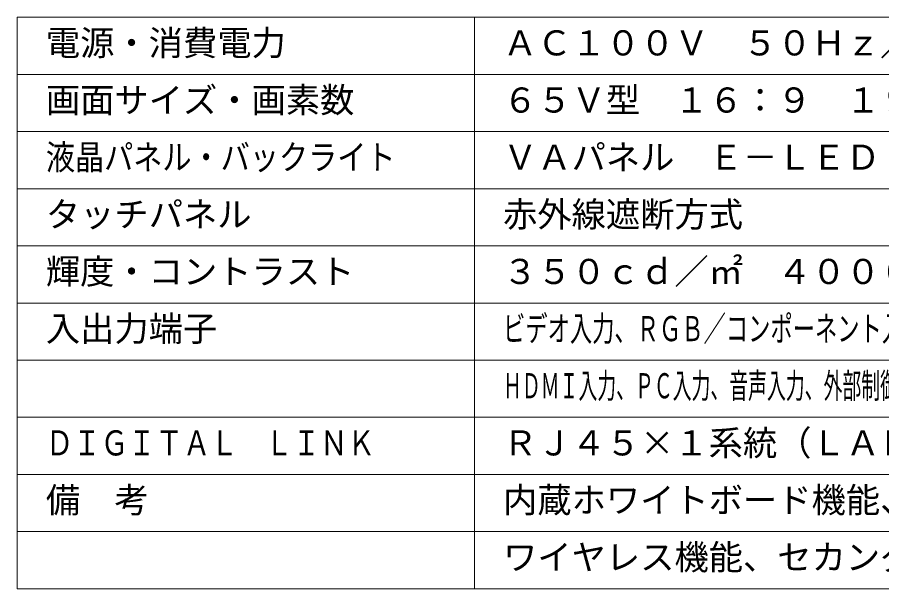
# Model space of a CAD drawing. Units: millimetres, scale not verified. Extents: x -63 to 62, y -56 to 57.
# Drawn here: x -62.8 to 12.9, y -56.5 to -6.5 of the extents above; entities that cross this region are included whole.
import ezdxf
from ezdxf.enums import TextEntityAlignment as Align

# ---------------------------------------------------------------- set-up
doc = ezdxf.new("R2010")
doc.units = ezdxf.units.MM
doc.header["$LTSCALE"] = 0.125
doc.layers.add('0-2_MOJI1', color=7, linetype='Continuous')
doc.layers.add('0-3_WAKU', color=1, linetype='Continuous', lineweight=18)
doc.styles.add('ＭＳ ゴシック', font='')
doc.styles.get('ＭＳ ゴシック').set_extended_font_data('MS Gothic')

msp = doc.modelspace()

# ---------------------------------------------------------------- linework, layer by layer
at = {"layer": '0-3_WAKU', "color": 4}
for p, q in [((-62.7791, -56.4967), (-62.7791, -6.4967)), ((-62.7791, -6.4967), (62.2209, -6.4967)), ((-22.7791, -56.4967), (-22.7791, -6.4967)), ((-62.7791, -56.4967), (62.2209, -56.4967))]:
    msp.add_line(p, q, dxfattribs=at)
at = {"layer": '0-3_WAKU'}
for p, q in [((62.2209, -11.4967), (-62.7791, -11.4967)), ((62.2209, -16.4967), (-62.7791, -16.4967)), ((62.2209, -21.4967), (-62.7791, -21.4967)), ((-62.7791, -26.4967), (62.2209, -26.4967)), ((-62.7791, -31.4967), (62.2209, -31.4967)), ((-62.7791, -36.4967), (62.2209, -36.4967)), ((-62.7791, -41.4967), (62.2209, -41.4967)), ((-62.7791, -46.4967), (62.2209, -46.4967)), ((-62.7791, -51.4967), (62.2209, -51.4967))]:
    msp.add_line(p, q, dxfattribs=at)

# ---------------------------------------------------------------- texts
at = {"layer": '0-2_MOJI1', "style": 'ＭＳ ゴシック'}
for s, p in [('電源・消費電力', (-60.2791, -10.4967)), ('ＡＣ１００Ｖ\u3000５０Ｈｚ／６０Ｈｚ\u3000２１５Ｗ', (-20.2791, -10.4967)), ('画面サイズ・画素数', (-60.2791, -15.4967)), ('６５Ｖ型\u3000１６：９\u3000１９２０×１０８０画素', (-20.2791, -15.4967)), ('ＶＡパネル\u3000Ｅ－ＬＥＤ', (-20.2791, -20.4967)), ('タッチパネル', (-60.2791, -25.4967)), ('赤外線遮断方式', (-20.2791, -25.4967)), ('３５０ｃｄ／㎡\u3000４０００：１', (-20.2791, -30.4967)), ('輝度・コントラスト', (-60.2791, -30.4967)), ('入出力端子', (-60.2791, -35.4967)), ('ＲＪ４５×１系統（ＬＡＮと共用）', (-20.2791, -45.4967)), ('備\u3000考', (-60.2791, -50.4967)), ('内蔵ホワイトボード機能、メモリービューワー', (-20.2791, -50.4967)), ('ワイヤレス機能、セカンダリディスプレイ', (-20.2791, -55.4967))]:
    msp.add_text(s, height=2.199, dxfattribs=at).set_placement(p, align=Align.BOTTOM_LEFT)
for s, width, p in [('液晶パネル・バックライト', 0.85, (-60.2791, -20.4967)), ('ビデオ入力、ＲＧＢ／コンポーネント入力、ＤＶＩ－Ｄ入力、モニターアウト', 0.65, (-20.2791, -35.4967)), ('ＨＤＭＩ入力、ＰＣ入力、音声入力、外部制御端子、ＵＳＢ・ＰＣ接続端子、ＳＬＯＴ２．０', 0.55, (-20.2791, -40.4967)), ('ＤＩＧＩＴＡＬ\u3000ＬＩＮＫ', 0.8, (-60.2791, -45.4967))]:
    msp.add_text(s, height=2.199, dxfattribs=dict(at, width=width)).set_placement(p, align=Align.BOTTOM_LEFT)

doc.saveas('drawing.dxf')
